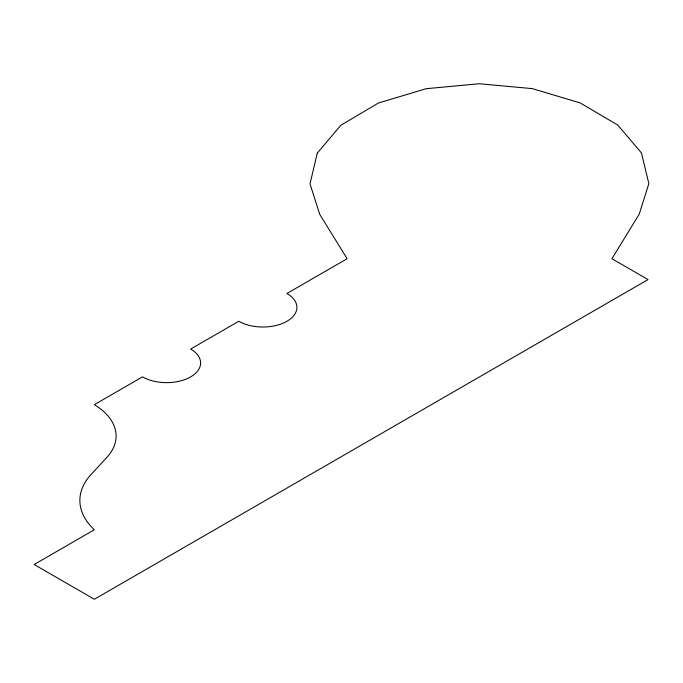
<?xml version="1.0" encoding="UTF-8"?>
<svg xmlns="http://www.w3.org/2000/svg" width="683" height="683" viewBox="0 0 683 683"><rect width="100%" height="100%" fill="white"/><g stroke="black" fill="none" stroke-linecap="round" stroke-linejoin="round"><path stroke-width="1.02" d="M317.279 153.129L310.005 183.881L319.772 214.411L347.118 258.729L286.928 293.477A34.048 19.653 0 0 1 286.928 321.275A34.048 19.653 0 0 1 238.777 321.275L190.634 349.073A34.048 19.653 0 0 1 190.634 376.871A34.048 19.653 0 0 1 142.482 376.871L94.339 404.669A78.69 45.437 0 0 1 106.804 457.473L91.249 474.258A96.226 55.554 0 0 0 94.339 529.76L34.15 564.508L94.339 599.256L648.039 279.578L611.934 258.729L639.203 214.189L648.85 183.65L641.448 152.907L617.731 125.049L580.089 102.877L532.322 88.628L479.218 83.744L426.141 88.705L378.433 103.013L340.885 125.237L317.279 153.129"/></g></svg>
